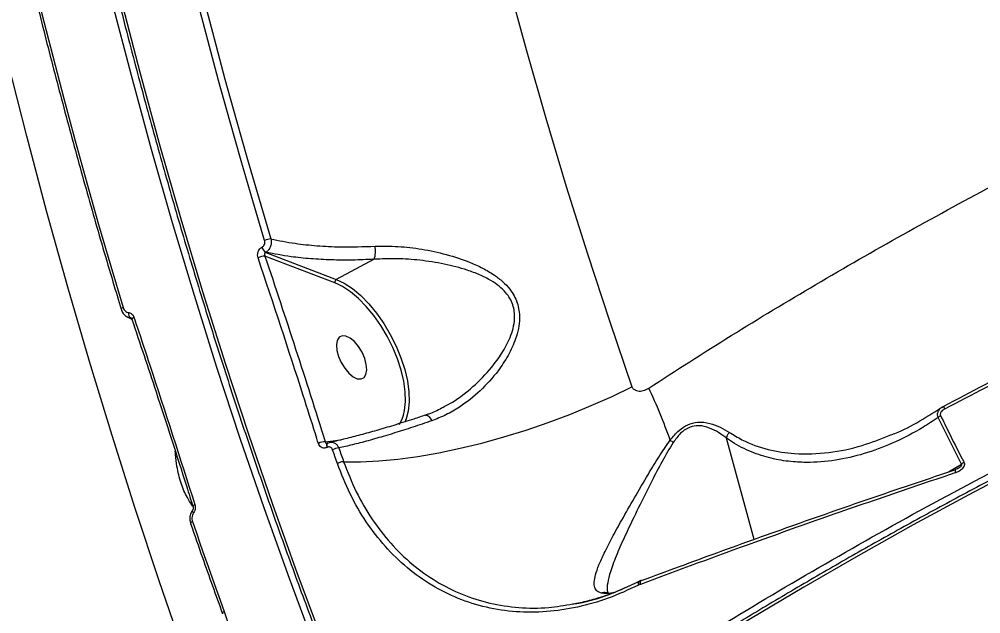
# Model space of a CAD drawing. Header units: millimetres. Extents: x -9609 to 9022, y -7175 to 8108.
# Drawn here: x -5024.9 to -4842.9, y 4924.1 to 5036.6 of the extents above; entities that cross this region are included whole.
import ezdxf

# ---------------------------------------------------------------- set-up
doc = ezdxf.new("R2010")
doc.units = ezdxf.units.MM
for name, color, linetype in [('DIKOM_ОБЪЕКТ', 7, 'Continuous'), ('DIKOM_РАЗМЕР_ЗОНА', 7, 'Continuous'), ('DIKOM_РАЗМЕР_ОБЪЕКТА', 7, 'Continuous')]:
    doc.layers.add(name, color=color, linetype=linetype)
doc.styles.add('style1', font='arial.ttf', dxfattribs={"width": 0.8})
doc.dimstyles.new('1-50', dxfattribs={"dimtxt": 300, "dimasz": 200, "dimexe": 100, "dimexo": 0, "dimgap": 100, "dimtad": 1, "dimtxsty": 'style1', "dimcen": 200, "dimclrd": 7, "dimclre": 7, "dimclrt": 7, "dimadec": 1, "dimazin": 2, "dimtfac": 1, "dimtmove": 0, "dimatfit": 2, "dimfxl": 0, "dimlwd": 25, "dimlwe": 18, "dimarcsym": 0})

# ---------------------------------------------------------------- blocks, each defined once
blk = doc.blocks.new('*D10')
at = {"layer": 'Defpoints', "color": 0, "transparency": 16777216}
for p in [(-405.54, 6589.16), (-8044.66, -3492.79), (424.09, -3492.79)]:
    blk.add_point(p, dxfattribs=at)
at = {"layer": 'DIKOM_РАЗМЕР_ОБЪЕКТА', "color": 7, "lineweight": 18, "transparency": 16777216}
for p, q in [((-405.54, 6589.16), (-8144.66, 6589.16)), ((424.09, -3492.79), (-8144.66, -3492.79))]:
    blk.add_line(p, q, dxfattribs=at)
at = {"layer": 'DIKOM_РАЗМЕР_ОБЪЕКТА', "color": 7, "lineweight": 25, "transparency": 16777216}
blk.add_line((-8044.66, 6389.16), (-8044.66, -3292.79), dxfattribs=at)
at = {"layer": 'DIKOM_РАЗМЕР_ОБЪЕКТА', "color": 7, "transparency": 16777216}
for points in [[(-8077.99, 6389.16), (-8011.32, 6389.16), (-8044.66, 6589.16)], [(-8077.99, -3292.79), (-8011.32, -3292.79), (-8044.66, -3492.79)]]:
    blk.add_solid(points, dxfattribs=at)
at = {"layer": 'DIKOM_РАЗМЕР_ОБЪЕКТА', "color": 7, "transparency": 16777216, "insert": (-8297.83, 1541.5), "char_height": 300, "attachment_point": 5, "rotation": 90, "style": 'style1'}
blk.add_mtext('10100', dxfattribs=at)
blk = doc.blocks.new('*D13')
at = {"layer": 'Defpoints', "color": 0, "transparency": 16777216}
for p in [(-4933.28, 8107.63), (-9158.98, -4977.79), (-1652.91, -4977.79)]:
    blk.add_point(p, dxfattribs=at)
at = {"layer": 'DIKOM_РАЗМЕР_ЗОНА', "color": 7, "lineweight": 18, "transparency": 16777216}
for p, q in [((-4933.28, 8107.63), (-9258.98, 8107.63)), ((-1652.91, -4977.79), (-9258.98, -4977.79))]:
    blk.add_line(p, q, dxfattribs=at)
at = {"layer": 'DIKOM_РАЗМЕР_ЗОНА', "color": 7, "lineweight": 25, "transparency": 16777216}
blk.add_line((-9158.98, 7907.63), (-9158.98, -4777.79), dxfattribs=at)
at = {"layer": 'DIKOM_РАЗМЕР_ЗОНА', "color": 7, "transparency": 16777216}
for points in [[(-9192.32, 7907.63), (-9125.65, 7907.63), (-9158.98, 8107.63)], [(-9192.32, -4777.79), (-9125.65, -4777.79), (-9158.98, -4977.79)]]:
    blk.add_solid(points, dxfattribs=at)
at = {"layer": 'DIKOM_РАЗМЕР_ЗОНА', "color": 7, "transparency": 16777216, "insert": (-9412.26, 1541.5), "char_height": 300, "attachment_point": 5, "rotation": 90, "style": 'style1'}
blk.add_mtext('13100', dxfattribs=at)

msp = doc.modelspace()

# ---------------------------------------------------------------- linework, layer by layer
at = {"layer": 'DIKOM_ОБЪЕКТ', "color": 7, "linetype": 'Continuous', "lineweight": 15}
for p, q in [((-4978.957, 4993.482), (-4978.935, 4993.493)), ((-4965.155, 4986.758), (-4978.38, 4991.82)), ((-4978.208, 4992.529), (-4978.229, 4992.518)), ((-4978.229, 4992.518), (-4964.869, 4987.404)), ((-4957.729, 4991.206), (-4964.869, 4987.404)), ((-4964.477, 4986.467), (-4965.155, 4986.758)), ((-5004.351, 4980.254), (-5004.08, 4980.134)), ((-5004.091, 4980.136), (-5003.56, 4979.888)), ((-5003.7, 4980.068), (-5003.821, 4980.122)), ((-5003.551, 4979.873), (-5003.548, 4979.862)), ((-4944.705, 4963.186), (-4944.452, 4963.328)), ((-4850.188, 4963.247), (-4849.849, 4963.447)), ((-4947.98, 4961.721), (-4947.957, 4961.727)), ((-4846.52, 4952.41), (-4850.944, 4961.241)), ((-4966.954, 4956.666), (-4963.986, 4957.046)), ((-4885.773, 4938.207), (-4890.991, 4957.335)), ((-4966.625, 4955.621), (-4966.647, 4955.61)), ((-4966.094, 4956.549), (-4966.54, 4956.373)), ((-4848.953, 4950.963), (-4846.52, 4952.41)), ((-4992.005, 4944.402), (-4992.002, 4944.392)), ((-4907.356, 4929.68), (-4907.662, 4929.549)), ((-4907.314, 4929.695), (-4907.356, 4929.68)), ((-4914.196, 4927.957), (-4914.645, 4928.029)), ((-4919.734, 4926.002), (-4920.185, 4925.909)), ((-4920.122, 4925.986), (-4919.717, 4926.045))]:
    msp.add_line(p, q, dxfattribs=at)
at = {"layer": 'DIKOM_ОБЪЕКТ', "color": 7, "linetype": 'Continuous', "lineweight": 15, "flags": 128}
for points in [[(-4953.571, 4880.096), (-4958.815, 4892.486), (-4963.93, 4905.076), (-4968.914, 4917.858), (-4973.763, 4930.824), (-4978.474, 4943.965), (-4983.044, 4957.273), (-4987.47, 4970.738), (-4991.749, 4984.353), (-4995.878, 4998.108), (-4999.855, 5011.994), (-5003.677, 5026.002), (-5007.341, 5040.123), (-5010.844, 5054.348), (-5014.186, 5068.666), (-5017.363, 5083.07), (-5020.374, 5097.549), (-5023.216, 5112.094), (-5025.887, 5126.696), (-5028.386, 5141.344), (-5029.794, 5150.097)], [(-5028.111, 5150.312), (-5026.716, 5141.644), (-5024.225, 5127.04), (-5021.561, 5112.482), (-5018.728, 5097.981), (-5015.726, 5083.545), (-5012.558, 5069.185), (-5009.227, 5054.909), (-5005.734, 5040.727), (-5002.08, 5026.649), (-4998.27, 5012.683), (-4994.306, 4998.839), (-4990.189, 4985.125), (-4985.923, 4971.551), (-4981.51, 4958.126), (-4976.955, 4944.859), (-4972.257, 4931.757), (-4967.423, 4918.83), (-4962.454, 4906.086), (-4957.354, 4893.534), (-4952.126, 4881.182)], [(-4948.206, 5111.193), (-4945.376, 5097.611), (-4942.39, 5084.1), (-4939.251, 5070.667), (-4935.961, 5057.323), (-4932.522, 5044.075), (-4928.937, 5030.932), (-4925.207, 5017.903), (-4921.335, 5004.996), (-4917.323, 4992.219), (-4913.176, 4979.581), (-4908.893, 4967.089)], [(-4988.957, 4903.403), (-4993.748, 4916.797), (-4998.409, 4930.346), (-5002.934, 4944.043), (-5007.323, 4957.88), (-5011.573, 4971.85), (-5015.682, 4985.946), (-5019.648, 5000.158), (-5023.466, 5014.48), (-5027.138, 5028.904), (-5030.66, 5043.421), (-5034.029, 5058.024), (-5037.245, 5072.705), (-5040.305, 5087.456), (-5043.209, 5102.268)], [(-4978.44, 4994.755), (-4980.69, 5002.265), (-4982.894, 5009.815), (-4985.05, 5017.404), (-4987.16, 5025.031), (-4989.222, 5032.694), (-4991.235, 5040.391), (-4993.2, 5048.121), (-4995.116, 5055.882)], [(-4993.908, 5056.141), (-4991.994, 5048.385), (-4990.031, 5040.661), (-4988.019, 5032.969), (-4985.959, 5025.312), (-4983.851, 5017.691), (-4981.695, 5010.107), (-4979.493, 5002.562), (-4977.245, 4995.058)], [(-5022.607, 5045.763), (-5020.609, 5037.679), (-5018.562, 5029.627), (-5016.464, 5021.609), (-5014.315, 5013.627), (-5012.118, 5005.681), (-5009.872, 4997.774), (-5007.577, 4989.908), (-5005.234, 4982.083)], [(-4964.869, 4987.404), (-4963.358, 4986.68), (-4961.808, 4985.653), (-4960.254, 4984.347), (-4958.728, 4982.789), (-4957.266, 4981.013), (-4955.899, 4979.06), (-4954.655, 4976.97), (-4953.563, 4974.79), (-4952.647, 4972.567), (-4951.926, 4970.351), (-4951.418, 4968.19), (-4951.131, 4966.13), (-4951.074, 4964.218), (-4951.246, 4962.494), (-4951.645, 4960.997), (-4951.914, 4960.369)], [(-4952.145, 4961.726), (-4951.945, 4962.603), (-4951.778, 4964.274), (-4951.833, 4966.129), (-4952.111, 4968.126), (-4952.605, 4970.222), (-4953.304, 4972.371), (-4954.191, 4974.526), (-4955.25, 4976.64), (-4956.455, 4978.666), (-4957.782, 4980.561), (-4959.2, 4982.283), (-4960.679, 4983.793), (-4962.186, 4985.06), (-4963.689, 4986.056), (-4964.477, 4986.467)], [(-5005.234, 4982.083), (-5005.368, 4982.01), (-5005.474, 4981.937), (-5005.551, 4981.868), (-5005.594, 4981.805), (-5005.602, 4981.75), (-5005.6, 4981.743)], [(-5003.575, 4980.013), (-5003.838, 4980.051), (-5004.081, 4980.134)], [(-5003.188, 4980.237), (-5003.32, 4980.157), (-5003.426, 4980.078), (-5003.501, 4980.003), (-5003.543, 4979.935), (-5003.551, 4979.876), (-5003.551, 4979.873)], [(-4964.454, 4972.828), (-4963.946, 4971.666), (-4963.277, 4970.583), (-4962.504, 4969.666), (-4961.687, 4968.992), (-4960.895, 4968.613), (-4960.189, 4968.561), (-4959.628, 4968.839), (-4959.258, 4969.426), (-4959.109, 4970.274), (-4959.191, 4971.314), (-4959.499, 4972.462), (-4960.007, 4973.624), (-4960.675, 4974.707), (-4961.449, 4975.624), (-4962.265, 4976.298), (-4963.058, 4976.677), (-4963.763, 4976.729), (-4964.323, 4976.451), (-4964.694, 4975.864), (-4964.844, 4975.016), (-4964.762, 4973.976), (-4964.454, 4972.828)], [(-4963.482, 4952.908), (-4960.28, 4952.893), (-4956.852, 4953.056), (-4953.225, 4953.395), (-4949.427, 4953.908), (-4945.487, 4954.59), (-4941.437, 4955.437), (-4937.307, 4956.441), (-4933.13, 4957.595), (-4928.938, 4958.889), (-4924.765, 4960.315), (-4920.642, 4961.86), (-4916.601, 4963.513), (-4912.675, 4965.26), (-4908.893, 4967.089)], [(-4849.849, 4963.447), (-4849.874, 4963.44), (-4849.887, 4963.412), (-4849.888, 4963.363), (-4849.878, 4963.294), (-4849.856, 4963.207), (-4849.821, 4963.105), (-4849.777, 4962.989), (-4849.724, 4962.862)], [(-4952.929, 4959.951), (-4952.332, 4961.151), (-4952.145, 4961.726)], [(-4947.957, 4961.727), (-4947.839, 4961.733), (-4947.674, 4961.686), (-4947.498, 4961.578), (-4947.316, 4961.414), (-4947.137, 4961.198), (-4946.964, 4960.937), (-4946.803, 4960.64)], [(-4966.565, 4956.38), (-4966.566, 4956.379), (-4966.629, 4956.33), (-4966.677, 4956.256), (-4966.707, 4956.16), (-4966.719, 4956.043), (-4966.713, 4955.909), (-4966.688, 4955.764), (-4966.647, 4955.61)], [(-4966.547, 4956.389), (-4966.608, 4956.342), (-4966.655, 4956.268), (-4966.686, 4956.171), (-4966.698, 4956.054), (-4966.692, 4955.921), (-4966.667, 4955.775), (-4966.625, 4955.621)], [(-4966.468, 4956.412), (-4966.545, 4956.39), (-4966.547, 4956.389)], [(-4964.668, 4952.574), (-4964.78, 4952.898), (-4964.894, 4953.222), (-4965.007, 4953.547), (-4965.121, 4953.871), (-4965.233, 4954.195), (-4965.347, 4954.52), (-4965.459, 4954.844), (-4965.572, 4955.169)], [(-4964.386, 4955.5), (-4964.274, 4955.176), (-4964.16, 4954.851), (-4964.048, 4954.527), (-4963.935, 4954.203), (-4963.822, 4953.879), (-4963.708, 4953.555), (-4963.596, 4953.231), (-4963.482, 4952.908)], [(-4834.442, 4952.249), (-4845.108, 4946.648), (-4855.653, 4940.933), (-4866.07, 4935.108), (-4876.35, 4929.18), (-4886.482, 4923.153), (-4896.46, 4917.032), (-4906.275, 4910.822), (-4915.918, 4904.529), (-4925.382, 4898.157), (-4934.657, 4891.713), (-4943.738, 4885.201), (-4952.616, 4878.627), (-4961.283, 4871.997), (-4969.733, 4865.315), (-4977.957, 4858.589), (-4985.949, 4851.823), (-4993.703, 4845.024), (-5001.211, 4838.196)], [(-4847.642, 4951.433), (-4847.669, 4951.416), (-4847.697, 4951.37), (-4847.714, 4951.298), (-4847.718, 4951.201), (-4847.713, 4951.083), (-4847.695, 4950.948), (-4847.666, 4950.799)], [(-4847.585, 4951.426), (-4847.632, 4951.435), (-4847.642, 4951.433)], [(-4991.646, 4944.779), (-4991.778, 4944.699), (-4991.884, 4944.618), (-4991.958, 4944.541), (-4991.999, 4944.469), (-4992.005, 4944.406), (-4992.005, 4944.402)], [(-4991.886, 4943.207), (-4991.981, 4943.318), (-4992.054, 4943.422), (-4992.102, 4943.518), (-4992.125, 4943.6), (-4992.12, 4943.668), (-4992.105, 4943.699)], [(-4992.111, 4941.593), (-4992.241, 4941.507), (-4992.343, 4941.422), (-4992.416, 4941.34), (-4992.455, 4941.264), (-4992.46, 4941.197), (-4992.456, 4941.183)], [(-4992.111, 4941.593), (-4991.369, 4939.452), (-4990.624, 4937.316), (-4989.874, 4935.184), (-4989.121, 4933.056), (-4988.364, 4930.933), (-4987.604, 4928.813), (-4986.84, 4926.699), (-4986.074, 4924.588)], [(-4907.225, 4930.395), (-4907.264, 4930.374), (-4907.316, 4930.317), (-4907.356, 4930.232), (-4907.379, 4930.122), (-4907.387, 4929.99), (-4907.379, 4929.841), (-4907.356, 4929.68)], [(-4907.199, 4930.405), (-4907.24, 4930.382), (-4907.289, 4930.324), (-4907.325, 4930.239), (-4907.345, 4930.13), (-4907.351, 4930.001), (-4907.339, 4929.854), (-4907.314, 4929.695)], [(-4907.106, 4930.41), (-4907.178, 4930.411), (-4907.199, 4930.405)], [(-4986.074, 4924.588), (-4986.201, 4924.498), (-4986.302, 4924.407), (-4986.371, 4924.319), (-4986.408, 4924.238), (-4986.411, 4924.166), (-4986.408, 4924.151)]]:
    msp.add_lwpolyline(points, dxfattribs=at)
at = {"layer": 'DIKOM_ОБЪЕКТ', "color": 7, "linetype": 'Continuous', "lineweight": 15}
for centre, radius, start, end in [((-4977.374, 4993.922), 1.644, 195.49993, 238.64561), ((-4977.351, 4993.932), 1.645, 195.48974, 238.58363), ((-4977.075, 4991.88), 3.183, 93.06348, 115.39602), ((-4961.727, 4992.751), 4.286, 338.87519, 12.41107), ((-4978.392, 4989.113), 2.708, 89.76045, 118.48469), ((-4964.558, 4986.879), 0.61, 120.69142, 191.53671), ((-5003.192, 4980.94), 1.032, 169.03293, 232.4653), ((-5008.508, 4918.845), 113.452, 19.64677, 25.03156), ((-4849.666, 4960.149), 1.68, 118.8215, 139.48057), ((-4832.994, 5047.778), 113.831, 232.8986, 233.26366), ((-4967.088, 4954.194), 2.475, 86.88082, 118.43935), ((-4964.308, 4952.934), 2.567, 91.75424, 119.49477), ((-4845.244, 4951.384), 1.636, 119.74721, 141.20734), ((-4913.572, 4926.279), 1.79, 82.3588, 110.39896)]:
    msp.add_arc(centre, radius, start, end, dxfattribs=at)
for points, knots in [([(-5028.575, 5150.255), (-5027.872, 5145.868), (-5026.455, 5137.026), (-5024.142, 5123.767), (-5021.684, 5110.477), (-5019.083, 5097.235), (-5016.342, 5084.049), (-5013.462, 5070.925), (-5010.446, 5057.87), (-5007.296, 5044.891), (-5004.009, 5031.996), (-5000.594, 5019.191), (-4997.046, 5006.484), (-4993.372, 4993.881), (-4989.571, 4981.389), (-4985.647, 4969.015), (-4981.601, 4956.766), (-4977.435, 4944.649), (-4973.152, 4932.669), (-4968.752, 4920.834), (-4964.243, 4909.148), (-4959.621, 4897.623), (-4955.676, 4888.133), (-4953.261, 4882.509), (-4952.452, 4880.624)], [0, 0, 0, 0, 0.0458067, 0.0923408, 0.1388754, 0.18541, 0.2319447, 0.2784797, 0.3250146, 0.3715499, 0.4180858, 0.4646215, 0.511158, 0.5576939, 0.6042311, 0.6507688, 0.6973063, 0.7438448, 0.790384, 0.8369239, 0.8834635, 0.9300042, 0.9765468, 1, 1, 1, 1]), ([(-4905.711, 4966.848), (-4900.541, 4970.172), (-4890.2, 4976.818), (-4874.108, 4986.507), (-4857.62, 4995.963), (-4840.138, 5005.462), (-4821.723, 5014.911), (-4802.398, 5024.232), (-4782.635, 5033.169), (-4762.481, 5041.669), (-4741.999, 5049.685), (-4721.854, 5056.955), (-4702.114, 5063.487), (-4682.836, 5069.303), (-4663.487, 5074.566), (-4644.132, 5079.229), (-4624.839, 5083.256), (-4605.625, 5086.63), (-4586.574, 5089.301), (-4567.673, 5091.246), (-4549.223, 5092.411), (-4531.66, 5092.779), (-4515.086, 5092.399), (-4499.507, 5091.335), (-4484.474, 5089.572), (-4470.062, 5087.091), (-4456.339, 5083.889), (-4443.676, 5080.065), (-4432.074, 5075.668), (-4421.518, 5070.749), (-4411.735, 5065.223), (-4402.9, 5059.027), (-4396.836, 5054.151), (-4394.065, 5051.201), (-4393.596, 5050.702)], [0, 0, 0, 0, 0.02906026, 0.05812006, 0.08746847, 0.11681725, 0.14926331, 0.18173242, 0.2141767, 0.24757817, 0.28100612, 0.31440666, 0.34582998, 0.37727814, 0.40870186, 0.44103191, 0.47338995, 0.50572018, 0.53922016, 0.57271899, 0.60670016, 0.6406814, 0.67259698, 0.70453852, 0.73645375, 0.76930044, 0.80217253, 0.83501922, 0.86635782, 0.8977189, 0.92905759, 0.96124159, 0.99344954, 1, 1, 1, 1]), ([(-4952.126, 4881.182), (-4948.793, 4883.652), (-4939.814, 4890.306), (-4924.571, 4900.961), (-4906.282, 4913.043), (-4887.178, 4924.931), (-4867.306, 4936.578), (-4846.713, 4947.935), (-4825.852, 4958.753), (-4804.804, 4969.007), (-4783.647, 4978.687), (-4762.037, 4987.948), (-4740.031, 4996.741), (-4717.698, 5005.023), (-4695.528, 5012.611), (-4673.595, 5019.496), (-4651.964, 5025.683), (-4630.282, 5031.274), (-4608.625, 5036.222), (-4587.069, 5040.495), (-4566.089, 5043.998), (-4545.744, 5046.737), (-4526.078, 5048.735), (-4506.768, 5050.025), (-4487.901, 5050.571), (-4469.553, 5050.352), (-4452.128, 5049.375), (-4435.665, 5047.66), (-4420.18, 5045.243), (-4405.419, 5042.086), (-4391.469, 5038.168), (-4378.397, 5033.484), (-4367, 5028.361), (-4357.119, 5022.942), (-4348.645, 5017.322), (-4341.876, 5012.093), (-4338.295, 5008.551), (-4336.943, 5007.215)], [0, 0, 0, 0, 0.0172736, 0.0465353, 0.0758192, 0.1050803, 0.1351912, 0.1653274, 0.1954389, 0.2247005, 0.2539836, 0.2832454, 0.3133569, 0.3434921, 0.3736043, 0.402865, 0.4321486, 0.4614092, 0.4915203, 0.5216559, 0.551767, 0.5810282, 0.6103115, 0.6395728, 0.6696842, 0.6998196, 0.729931, 0.7591923, 0.7884759, 0.8177373, 0.8478485, 0.8779841, 0.9080951, 0.933562, 0.959058, 0.9845543, 1, 1, 1, 1]), ([(-5023.001, 5045.525), (-5022.436, 5043.22), (-5020.796, 5036.538), (-5017.981, 5025.54), (-5014.512, 5012.567), (-5010.912, 4999.693), (-5007.92, 4989.433), (-5006.123, 4983.474), (-5005.6, 4981.742)], [0, 0, 0, 0, 0.1066264, 0.3092147, 0.5118062, 0.7144007, 0.9169983, 1, 1, 1, 1]), ([(-4979.683, 4991.493), (-4979.722, 4991.656), (-4979.801, 4991.985), (-4979.733, 4992.51), (-4979.531, 4992.978), (-4979.251, 4993.308), (-4979.04, 4993.434), (-4978.957, 4993.482)], [0, 0, 0, 0, 0.2182422, 0.4367556, 0.653045, 0.8656134, 1, 1, 1, 1]), ([(-4978.935, 4993.493), (-4978.922, 4993.5), (-4978.822, 4993.553), (-4978.65, 4993.695), (-4978.499, 4993.932), (-4978.406, 4994.201), (-4978.376, 4994.474), (-4978.42, 4994.668), (-4978.44, 4994.755)], [0, 0, 0, 0, 0.033823, 0.2520204, 0.4702301, 0.5978266, 0.8192201, 1, 1, 1, 1]), ([(-4977.245, 4995.058), (-4977.216, 4994.886), (-4977.151, 4994.502), (-4977.223, 4993.96), (-4977.404, 4993.421), (-4977.687, 4992.945), (-4978.001, 4992.653), (-4978.183, 4992.544), (-4978.208, 4992.529)], [0, 0, 0, 0, 0.1805048, 0.4028787, 0.5309648, 0.749627, 0.966297, 1, 1, 1, 1]), ([(-4977.245, 4995.058), (-4975.748, 4994.759), (-4972.994, 4994.208), (-4968.532, 4993.749), (-4963.528, 4993.484), (-4959.745, 4993.603), (-4957.541, 4993.672)], [0, 0, 0, 0, 0.258084, 0.475007, 0.6940831, 1, 1, 1, 1]), ([(-4957.541, 4993.672), (-4956.091, 4993.692), (-4953.189, 4993.732), (-4948.621, 4993.167), (-4944.021, 4992.199), (-4940.164, 4990.931), (-4937.148, 4989.572), (-4935.076, 4988.36), (-4933.345, 4987.021), (-4931.755, 4985.349), (-4930.464, 4983.034), (-4930.091, 4980.396), (-4930.358, 4978.088), (-4931.024, 4975.688), (-4932.282, 4972.973), (-4934.507, 4969.622), (-4937.55, 4966.232), (-4940.973, 4963.535), (-4944.093, 4961.699), (-4945.9, 4960.993), (-4946.803, 4960.64)], [0, 0, 0, 0, 0.072775, 0.145624, 0.2220933, 0.2985261, 0.3409268, 0.3833024, 0.4164942, 0.4496154, 0.4986462, 0.5477934, 0.5808511, 0.6139725, 0.6710858, 0.7283244, 0.8132069, 0.8980807, 0.9490522, 1, 1, 1, 1]), ([(-4849.849, 4963.447), (-4844.738, 4966.127), (-4834.516, 4971.486), (-4818.86, 4979.225), (-4803.003, 4986.753), (-4792.268, 4991.541), (-4786.901, 4993.935)], [0, 0, 0, 0, 0.2491268, 0.49824451, 0.74912061, 1, 1, 1, 1]), ([(-4786.674, 4993.391), (-4792.012, 4991.011), (-4802.689, 4986.251), (-4818.538, 4978.733), (-4834.258, 4970.969), (-4844.569, 4965.564), (-4849.724, 4962.862)], [0, 0, 0, 0, 0.2491297, 0.4982494, 0.7491307, 1, 1, 1, 1]), ([(-4978.229, 4992.518), (-4978.258, 4992.502), (-4978.332, 4992.462), (-4978.418, 4992.347), (-4978.466, 4992.182), (-4978.455, 4991.996), (-4978.406, 4991.879), (-4978.38, 4991.82)], [0, 0, 0, 0, 0.1284363, 0.3310904, 0.5441901, 0.7685728, 1, 1, 1, 1]), ([(-4978.38, 4991.82), (-4976.427, 4985.955), (-4972.519, 4974.222), (-4968.809, 4962.518), (-4966.954, 4956.666)], [0, 0, 0, 0, 0.4999196, 1, 1, 1, 1]), ([(-4957.729, 4991.206), (-4959.101, 4991.146), (-4961.847, 4991.027), (-4965.851, 4991.066), (-4969.734, 4991.278), (-4973.955, 4991.708), (-4976.647, 4992.228), (-4978.208, 4992.529)], [0, 0, 0, 0, 0.1825379, 0.365107, 0.5530046, 0.7409482, 1, 1, 1, 1]), ([(-4968.267, 4956.371), (-4968.457, 4956.975), (-4969.409, 4959.997), (-4973.116, 4971.69), (-4976.801, 4982.803), (-4979.683, 4991.493)], [0, 0, 0, 0, 0.0517148, 0.2585546, 1, 1, 1, 1]), ([(-4944.452, 4963.328), (-4943.931, 4963.609), (-4942.003, 4964.653), (-4938.902, 4967.064), (-4935.782, 4970.225), (-4933.461, 4973.394), (-4932.111, 4975.906), (-4931.356, 4978.147), (-4931.007, 4980.253), (-4931.288, 4982.675), (-4932.513, 4984.732), (-4934.04, 4986.168), (-4935.721, 4987.305), (-4937.746, 4988.307), (-4940.688, 4989.405), (-4944.471, 4990.379), (-4948.953, 4991.073), (-4953.438, 4991.41), (-4956.287, 4991.275), (-4957.729, 4991.206)], [0, 0, 0, 0, 0.0339678, 0.1258976, 0.2202547, 0.2812675, 0.3434779, 0.3775692, 0.412502, 0.4624169, 0.5122523, 0.5463938, 0.5815152, 0.6267523, 0.6726406, 0.75544, 0.8400584, 0.9191154, 1, 1, 1, 1]), ([(-5005.588, 4981.747), (-5005.57, 4981.676), (-5005.475, 4981.306), (-5005.102, 4980.781), (-5004.652, 4980.352), (-5004.369, 4980.276), (-5004.332, 4980.266)], [0, 0, 0, 0, 0.1060181, 0.5538299, 0.9419532, 1, 1, 1, 1]), ([(-5005.234, 4982.083), (-5005.172, 4981.928), (-5005.049, 4981.617), (-5004.717, 4981.292), (-5004.416, 4981.16), (-5004.242, 4981.141), (-5004.205, 4981.137)], [0, 0, 0, 0, 0.3076274, 0.6157146, 0.919193, 1, 1, 1, 1]), ([(-5004.205, 4981.137), (-5004.182, 4981.134), (-5004.02, 4981.119), (-5003.729, 4981.005), (-5003.388, 4980.694), (-5003.255, 4980.389), (-5003.188, 4980.237)], [0, 0, 0, 0, 0.0525851, 0.3651032, 0.6826255, 1, 1, 1, 1]), ([(-5003.821, 4980.122), (-5003.881, 4980.127), (-5004.061, 4980.141), (-5004.221, 4980.227), (-5004.328, 4980.284)], [0, 0, 0, 0, 0.3367002, 1, 1, 1, 1]), ([(-5003.687, 4980.076), (-5003.723, 4980.094), (-5003.767, 4980.116), (-5003.812, 4980.121), (-5003.821, 4980.122)], [0, 0, 0, 0, 0.8095486, 1, 1, 1, 1]), ([(-5003.685, 4980.083), (-5003.687, 4980.083), (-5003.692, 4980.086), (-5003.639, 4980.042), (-5003.58, 4979.96), (-5003.558, 4979.884), (-5003.552, 4979.861)], [0, 0, 0, 0, 0.203918, 0.5651301, 0.871561, 1, 1, 1, 1]), ([(-5003.567, 4979.867), (-5002.04, 4975.293), (-4998.509, 4964.716), (-4994.677, 4952.893), (-4992.412, 4945.654), (-4992.019, 4944.398)], [0, 0, 0, 0, 0.38634853, 0.89353398, 1, 1, 1, 1]), ([(-5003.188, 4980.237), (-5002.986, 4979.63), (-5001.973, 4976.599), (-4998.041, 4964.769), (-4994.457, 4953.564), (-4991.646, 4944.779)], [0, 0, 0, 0, 0.0512222, 0.2561251, 1, 1, 1, 1]), ([(-4908.893, 4967.089), (-4908.853, 4967.002), (-4908.77, 4966.821), (-4908.498, 4966.554), (-4908.087, 4966.347), (-4907.388, 4966.232), (-4906.75, 4966.348), (-4906.139, 4966.593), (-4905.882, 4966.747), (-4905.711, 4966.848)], [0, 0, 0, 0, 0.0767953, 0.160447, 0.3173679, 0.4660618, 0.7624464, 0.8428374, 1, 1, 1, 1]), ([(-4944.443, 4963.308), (-4944.609, 4963.209), (-4945.546, 4962.644), (-4946.737, 4962.109), (-4947.78, 4961.802), (-4947.985, 4961.742)], [0, 0, 0, 0, 0.147114, 0.8323186, 1, 1, 1, 1]), ([(-4860.211, 4957.863), (-4859.84, 4957.996), (-4857.862, 4958.703), (-4854.391, 4960.55), (-4851.363, 4962.481), (-4849.849, 4963.447)], [0, 0, 0, 0, 0.1033181, 0.5516533, 1, 1, 1, 1]), ([(-4850.944, 4961.241), (-4850.992, 4961.416), (-4851.087, 4961.766), (-4850.982, 4962.314), (-4850.695, 4962.813), (-4850.4, 4963.121), (-4850.202, 4963.238), (-4850.188, 4963.247)], [0, 0, 0, 0, 0.2354781, 0.4707977, 0.7110886, 0.9795301, 1, 1, 1, 1]), ([(-4849.724, 4962.862), (-4849.871, 4962.773), (-4850.13, 4962.616), (-4850.396, 4962.314), (-4850.519, 4962.046), (-4850.545, 4961.813), (-4850.499, 4961.685), (-4850.476, 4961.621)], [0, 0, 0, 0, 0.3196811, 0.5620746, 0.728086, 0.8641078, 1, 1, 1, 1]), ([(-4947.963, 4961.744), (-4948.719, 4961.488), (-4950.641, 4960.837), (-4953.607, 4959.897), (-4956.853, 4958.919), (-4959.948, 4958.049), (-4962.847, 4957.303), (-4964.883, 4956.814), (-4965.876, 4956.614), (-4966.044, 4956.58)], [0, 0, 0, 0, 0.1102375, 0.2804621, 0.4515294, 0.6230414, 0.7944503, 0.9652258, 1, 1, 1, 1]), ([(-4946.803, 4960.64), (-4948.009, 4960.231), (-4950.421, 4959.412), (-4953.899, 4958.312), (-4957.249, 4957.316), (-4960.338, 4956.471), (-4962.692, 4955.883), (-4963.964, 4955.596), (-4964.386, 4955.5)], [0, 0, 0, 0, 0.1828019, 0.3656033, 0.5537362, 0.7419004, 0.9142015, 1, 1, 1, 1]), ([(-4850.944, 4961.241), (-4851.912, 4960.61), (-4854.541, 4958.897), (-4858.974, 4956.589), (-4864.258, 4954.517), (-4869.672, 4953.175), (-4874.382, 4952.709), (-4878.526, 4952.836), (-4882.085, 4953.354), (-4885.832, 4954.47), (-4888.81, 4955.879), (-4890.499, 4957.006), (-4890.991, 4957.335)], [0, 0, 0, 0, 0.0783306, 0.2125965, 0.3472682, 0.481794, 0.6158472, 0.6916667, 0.7820727, 0.8726185, 0.9628142, 1, 1, 1, 1]), ([(-4850.476, 4961.621), (-4850.21, 4961.079), (-4848.878, 4958.364), (-4847.405, 4955.427), (-4846.182, 4953.05), (-4846.056, 4952.805)], [0, 0, 0, 0, 0.1831806, 0.9158483, 1, 1, 1, 1]), ([(-4901.66, 4956.99), (-4901.122, 4957.639), (-4900.142, 4958.821), (-4898.316, 4960.013), (-4896.243, 4960.529), (-4894.143, 4960.243), (-4892.141, 4959.476), (-4891.023, 4958.799), (-4890.459, 4958.458)], [0, 0, 0, 0, 0.1672498, 0.3042958, 0.4416514, 0.637043, 0.816744, 1, 1, 1, 1]), ([(-4890.992, 4957.344), (-4890.993, 4957.345), (-4891.093, 4957.435), (-4891.726, 4957.888), (-4892.865, 4958.698), (-4894.659, 4959.512), (-4896.517, 4959.847), (-4898.306, 4959.389), (-4899.856, 4958.254), (-4900.643, 4957.161), (-4901.08, 4956.554)], [0, 0, 0, 0, 0.00026322, 0.04144921, 0.22428265, 0.40656642, 0.58501397, 0.71247089, 0.84044134, 1, 1, 1, 1]), ([(-4914.645, 4928.029), (-4914.948, 4928.131), (-4915.562, 4928.338), (-4915.99, 4929.072), (-4916.087, 4930.105), (-4915.826, 4931.515), (-4915.195, 4933.328), (-4914.136, 4935.678), (-4912.676, 4938.517), (-4910.749, 4942.009), (-4908.452, 4946.042), (-4906.092, 4950.083), (-4903.87, 4953.811), (-4902.401, 4955.924), (-4901.66, 4956.99)], [0, 0, 0, 0, 0.063794, 0.1293373, 0.1956912, 0.2634228, 0.342255, 0.422703, 0.5170734, 0.6134041, 0.7253977, 0.8399927, 0.9193193, 1, 1, 1, 1]), ([(-4890.992, 4957.344), (-4890.937, 4957.539), (-4890.835, 4957.895), (-4890.61, 4958.263), (-4890.481, 4958.429), (-4890.459, 4958.458)], [0, 0, 0, 0, 0.49971514, 0.91571203, 1, 1, 1, 1]), ([(-4890.991, 4957.335), (-4890.992, 4957.337), (-4890.993, 4957.339), (-4890.992, 4957.342), (-4890.992, 4957.344), (-4890.992, 4957.344)], [0, 0, 0, 0, 0.4641328, 0.8344266, 1, 1, 1, 1]), ([(-4890.459, 4958.458), (-4889.667, 4957.974), (-4887.271, 4956.514), (-4883.119, 4955.073), (-4877.61, 4954.247), (-4871.632, 4954.488), (-4865.643, 4955.699), (-4861.898, 4957.191), (-4860.211, 4957.863)], [0, 0, 0, 0, 0.0803045, 0.2426602, 0.4052723, 0.6157198, 0.8269121, 1, 1, 1, 1]), ([(-4966.647, 4955.61), (-4966.733, 4955.572), (-4966.954, 4955.475), (-4967.337, 4955.461), (-4967.739, 4955.613), (-4968.08, 4955.921), (-4968.204, 4956.221), (-4968.267, 4956.371)], [0, 0, 0, 0, 0.1341715, 0.3470508, 0.5631171, 0.781766, 1, 1, 1, 1]), ([(-4966.954, 4956.666), (-4966.943, 4956.614), (-4966.923, 4956.514), (-4966.836, 4956.409), (-4966.73, 4956.353), (-4966.649, 4956.362), (-4966.616, 4956.366)], [0, 0, 0, 0, 0.2847781, 0.5604527, 0.8217192, 1, 1, 1, 1]), ([(-4965.572, 4955.169), (-4965.572, 4955.171), (-4965.604, 4955.27), (-4965.706, 4955.45), (-4965.894, 4955.615), (-4966.119, 4955.708), (-4966.363, 4955.728), (-4966.541, 4955.655), (-4966.625, 4955.621)], [0, 0, 0, 0, 0.00434207, 0.2198036, 0.43559573, 0.56859617, 0.79407582, 1, 1, 1, 1]), ([(-4966.566, 4956.381), (-4966.583, 4956.373), (-4966.61, 4956.36), (-4966.614, 4956.361), (-4966.616, 4956.361)], [0, 0, 0, 0, 0.6483602, 1, 1, 1, 1]), ([(-4966.547, 4956.389), (-4966.552, 4956.387), (-4966.56, 4956.383), (-4966.566, 4956.379), (-4966.568, 4956.378)], [0, 0, 0, 0, 0.7170501, 1, 1, 1, 1]), ([(-4966.037, 4956.557), (-4966.021, 4956.562), (-4965.831, 4956.629), (-4965.511, 4956.567), (-4965.073, 4956.386), (-4964.675, 4956.059), (-4964.483, 4955.687), (-4964.386, 4955.5)], [0, 0, 0, 0, 0.0245375, 0.301249, 0.4646798, 0.7307166, 1, 1, 1, 1]), ([(-4901.08, 4956.554), (-4901.805, 4955.358), (-4903.271, 4952.938), (-4905.406, 4948.735), (-4907.712, 4944.132), (-4909.876, 4939.646), (-4911.62, 4935.782), (-4912.791, 4932.801), (-4913.454, 4930.431), (-4913.683, 4928.912), (-4913.525, 4928.271), (-4913.477, 4928.078)], [0, 0, 0, 0, 0.1041152, 0.2107339, 0.3591502, 0.5113782, 0.6339725, 0.7595033, 0.8570573, 0.9570064, 1, 1, 1, 1]), ([(-4991.981, 4944.405), (-4992.06, 4944.508), (-4992.437, 4944.998), (-4993.265, 4946.372), (-4994.341, 4948.773), (-4995.015, 4951.672), (-4995.29, 4953.732), (-4995.352, 4954.666), (-4995.365, 4954.872)], [0, 0, 0, 0, 0.045161, 0.2146941, 0.4887239, 0.763463, 0.9478022, 1, 1, 1, 1]), ([(-4834.587, 4952.803), (-4836.362, 4951.881), (-4841.508, 4949.208), (-4849.947, 4944.705), (-4859.863, 4939.262), (-4869.66, 4933.722), (-4879.331, 4928.091), (-4888.87, 4922.372), (-4898.269, 4916.57), (-4907.521, 4910.69), (-4916.619, 4904.735), (-4925.557, 4898.71), (-4934.327, 4892.62), (-4942.923, 4886.469), (-4951.339, 4880.262), (-4959.568, 4874.003), (-4967.604, 4867.697), (-4975.441, 4861.349), (-4983.073, 4854.964), (-4990.495, 4848.546), (-4997.7, 4842.1), (-5004.684, 4835.631), (-5011.44, 4829.143), (-5017.965, 4822.642), (-5024.254, 4816.133), (-5030.3, 4809.619), (-5036.099, 4803.106), (-5041.65, 4796.6), (-5046.944, 4790.104), (-5051.981, 4783.623), (-5056.753, 4777.163), (-5061.261, 4770.728), (-5065.497, 4764.323), (-5069.461, 4757.952), (-5073.15, 4751.621), (-5076.558, 4745.334), (-5079.686, 4739.096), (-5082.528, 4732.911), (-5085.086, 4726.784), (-5087.354, 4720.72), (-5089.331, 4714.724), (-5091.016, 4708.8), (-5092.409, 4702.952), (-5093.506, 4697.187), (-5094.311, 4691.506), (-5094.806, 4685.92), (-5095.019, 4681.29), (-5094.953, 4678.561), (-5094.931, 4677.627)], [0, 0, 0, 0, 0.0116795, 0.0338703, 0.0560613, 0.0782537, 0.1004456, 0.1226379, 0.14483, 0.1670224, 0.1892157, 0.2114101, 0.2336043, 0.2557995, 0.2779943, 0.3001908, 0.322387, 0.3445848, 0.3667829, 0.3889818, 0.4111811, 0.4333818, 0.4555832, 0.4777859, 0.49999, 0.5221946, 0.5444004, 0.5666079, 0.5888159, 0.6110253, 0.6332352, 0.6554472, 0.6776592, 0.6998721, 0.722086, 0.7442998, 0.7665135, 0.7887261, 0.8109378, 0.8331472, 0.8553532, 0.8775553, 0.8997522, 0.9219424, 0.9441246, 0.9662975, 0.9884597, 1, 1, 1, 1]), ([(-4963.482, 4952.908), (-4963.568, 4952.905), (-4963.739, 4952.9), (-4964.059, 4952.829), (-4964.385, 4952.719), (-4964.573, 4952.623), (-4964.668, 4952.574)], [0, 0, 0, 0, 0.2495613, 0.4999633, 0.7497523, 1, 1, 1, 1]), ([(-4907.662, 4929.549), (-4909.566, 4928.668), (-4913.372, 4926.908), (-4919.231, 4925.26), (-4925.085, 4924.386), (-4930.863, 4924.373), (-4936.473, 4925.216), (-4941.832, 4926.907), (-4946.863, 4929.42), (-4951.498, 4932.723), (-4955.662, 4936.754), (-4959.286, 4941.452), (-4962.379, 4946.708), (-4963.904, 4950.618), (-4964.668, 4952.574)], [0, 0, 0, 0, 0.0836279, 0.1671675, 0.2504191, 0.3338554, 0.4173032, 0.5004921, 0.5837379, 0.6671419, 0.7504544, 0.8333939, 0.916626, 1, 1, 1, 1]), ([(-4963.482, 4952.908), (-4962.732, 4950.984), (-4961.236, 4947.148), (-4958.203, 4941.987), (-4954.65, 4937.37), (-4950.57, 4933.413), (-4946.029, 4930.163), (-4941.102, 4927.689), (-4935.852, 4926.015), (-4930.353, 4925.197), (-4925.079, 4925.132), (-4921.641, 4925.725), (-4920.122, 4925.986)], [0, 0, 0, 0, 0.1024276, 0.2042468, 0.3060848, 0.4085128, 0.5101474, 0.6125321, 0.7145111, 0.8163263, 0.9188878, 1, 1, 1, 1]), ([(-4846.056, 4952.805), (-4846.021, 4952.713), (-4845.949, 4952.529), (-4845.975, 4952.216), (-4846.115, 4951.87), (-4846.447, 4951.454), (-4846.992, 4951.061), (-4847.446, 4950.884), (-4847.666, 4950.799)], [0, 0, 0, 0, 0.1097978, 0.2199609, 0.3256982, 0.4925802, 0.7537938, 1, 1, 1, 1]), ([(-4847.121, 4951.675), (-4847.147, 4951.657), (-4847.31, 4951.545), (-4847.494, 4951.493), (-4847.649, 4951.449)], [0, 0, 0, 0, 0.1573124, 1, 1, 1, 1]), ([(-4847.121, 4951.671), (-4846.999, 4951.745), (-4846.806, 4951.864), (-4846.594, 4952.055), (-4846.499, 4952.187), (-4846.471, 4952.265), (-4846.466, 4952.304), (-4846.472, 4952.339), (-4846.483, 4952.376), (-4846.506, 4952.397), (-4846.52, 4952.41)], [0, 0, 0, 0, 0.426342, 0.6788348, 0.8004897, 0.8426397, 0.8851989, 0.8971752, 0.9388124, 1, 1, 1, 1]), ([(-4847.666, 4950.799), (-4848.279, 4950.594), (-4851.346, 4949.569), (-4859.291, 4946.888), (-4871.397, 4942.716), (-4888.326, 4936.731), (-4900.147, 4932.351), (-4907.314, 4929.695)], [0, 0, 0, 0, 0.0299925, 0.1499511, 0.3900703, 0.6301897, 1, 1, 1, 1]), ([(-4907.106, 4930.41), (-4902.297, 4932.195), (-4892.68, 4935.765), (-4877.899, 4941.05), (-4862.89, 4946.285), (-4852.687, 4949.712), (-4847.585, 4951.426)], [0, 0, 0, 0, 0.2492639, 0.4985401, 0.7492649, 1, 1, 1, 1]), ([(-4992.006, 4944.392), (-4991.997, 4944.367), (-4991.972, 4944.296), (-4991.962, 4944.136), (-4991.987, 4943.954), (-4992.041, 4943.798), (-4992.086, 4943.732), (-4992.106, 4943.702)], [0, 0, 0, 0, 0.1326378, 0.3740614, 0.6001737, 0.820426, 1, 1, 1, 1]), ([(-4991.646, 4944.779), (-4991.632, 4944.73), (-4991.575, 4944.525), (-4991.547, 4944.135), (-4991.641, 4943.627), (-4991.804, 4943.347), (-4991.886, 4943.207)], [0, 0, 0, 0, 0.0962864, 0.3984956, 0.6990914, 1, 1, 1, 1]), ([(-4992.094, 4943.691), (-4992.134, 4943.639), (-4992.348, 4943.366), (-4992.565, 4942.736), (-4992.657, 4941.906), (-4992.498, 4941.411), (-4992.429, 4941.195)], [0, 0, 0, 0, 0.0760932, 0.4034071, 0.7407115, 1, 1, 1, 1]), ([(-4991.886, 4943.207), (-4991.968, 4943.066), (-4992.131, 4942.786), (-4992.223, 4942.279), (-4992.197, 4941.872), (-4992.131, 4941.656), (-4992.111, 4941.593)], [0, 0, 0, 0, 0.2926319, 0.5850631, 0.8788133, 1, 1, 1, 1]), ([(-4992.456, 4941.183), (-4991.709, 4939.035), (-4989.724, 4933.32), (-4987.681, 4927.674), (-4986.407, 4924.149)], [0, 0, 0, 0, 0.37586206, 1, 1, 1, 1]), ([(-4907.708, 4930.151), (-4909.149, 4929.473), (-4911.763, 4928.242), (-4915.33, 4927.048), (-4917.913, 4926.361), (-4919.267, 4926.094), (-4919.734, 4926.002)], [0, 0, 0, 0, 0.3621202, 0.6569652, 0.8816328, 1, 1, 1, 1]), ([(-4919.717, 4926.045), (-4919.467, 4926.08), (-4917.304, 4926.379), (-4913.21, 4927.684), (-4909.477, 4929.379), (-4907.608, 4930.227)], [0, 0, 0, 0, 0.0614038, 0.5300943, 1, 1, 1, 1]), ([(-4907.608, 4930.227), (-4907.642, 4930.214), (-4907.71, 4930.186), (-4907.748, 4930.034), (-4907.739, 4929.817), (-4907.687, 4929.637), (-4907.662, 4929.549)], [0, 0, 0, 0, 0.2437813, 0.5000196, 0.7562818, 1, 1, 1, 1]), ([(-4907.112, 4930.433), (-4907.202, 4930.405), (-4907.385, 4930.347), (-4907.553, 4930.244), (-4907.639, 4930.191)], [0, 0, 0, 0, 0.48853495, 1, 1, 1, 1]), ([(-4907.199, 4930.405), (-4907.205, 4930.403), (-4907.214, 4930.399), (-4907.222, 4930.397), (-4907.224, 4930.396)], [0, 0, 0, 0, 0.7233506, 1, 1, 1, 1]), ([(-4913.632, 4928.07), (-4913.736, 4928.099), (-4914.031, 4928.182), (-4914.385, 4928.119), (-4914.609, 4928.041), (-4914.645, 4928.029)], [0, 0, 0, 0, 0.3149294, 0.8899575, 1, 1, 1, 1]), ([(-4912.318, 4928.126), (-4912.586, 4928.065), (-4913.284, 4927.906), (-4913.849, 4927.938), (-4914.196, 4927.957)], [0, 0, 0, 0, 0.3838944, 1, 1, 1, 1]), ([(-4913.356, 4928.064), (-4913.422, 4928.067), (-4913.523, 4928.073), (-4913.639, 4928.108), (-4913.678, 4928.12)], [0, 0, 0, 0, 0.6572472, 1, 1, 1, 1]), ([(-4986.074, 4924.588), (-4985.275, 4922.068), (-4984.066, 4918.25), (-4983.166, 4912.812), (-4982.939, 4909.996), (-4982.826, 4908.588)], [0, 0, 0, 0, 0.4927582, 0.7463841, 1, 1, 1, 1])]:
    msp.add_open_spline(points, degree=3, knots=knots, dxfattribs=at)

# ---------------------------------------------------------------- dimensions: what is measured, and where the dimension line sits
at = {"layer": 'DIKOM_РАЗМЕР_ЗОНА'}
dim = msp.add_linear_dim(base=(-9158.984, -4977.788), p1=(-4933.276, 8107.631), p2=(-1652.914, -4977.788), angle=90, text='13100', dimstyle='1-50', dxfattribs=at)
dim.commit()
dim.dimension.update_dxf_attribs({"geometry": '*D13', "text_midpoint": (-9158.984, 1541.499), "dimtype": 160})
at = {"layer": 'DIKOM_РАЗМЕР_ОБЪЕКТА'}
dim = msp.add_linear_dim(base=(-8044.657, -3492.788), p1=(-405.539, 6589.161), p2=(424.086, -3492.788), angle=90, text='10100', dimstyle='1-50', dxfattribs=at)
dim.commit()
dim.dimension.update_dxf_attribs({"geometry": '*D10', "text_midpoint": (-8044.657, 1541.499), "dimtype": 160})

doc.saveas('drawing.dxf')
